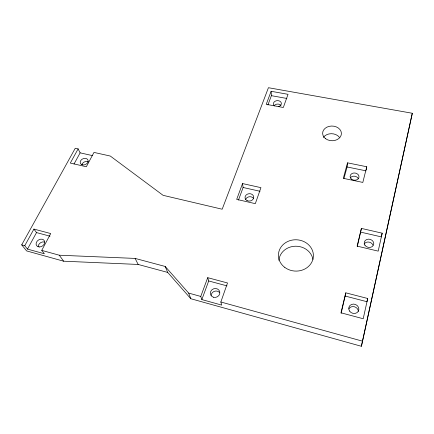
<?xml version="1.0" encoding="UTF-8"?>
<svg xmlns="http://www.w3.org/2000/svg" width="434" height="434" viewBox="0 0 434 434"><rect width="100%" height="100%" fill="white"/><g stroke="black" fill="none" stroke-linecap="round" stroke-linejoin="round"><path stroke-width="0.65" d="M343.95 178.51L347.086 166.965L347.526 162.842L366.757 166.754L366.307 169.694M341.151 313.332L345.806 292.841L367.696 298.489L363.209 318.74L340.972 312.8L345.806 292.841M357.328 246.479L361.413 228.409L382.175 233.172L378.193 251.129L357.122 246.127L361.413 228.409M361.392 346.289L412.3 113.263L268.429 87.711L222.181 209.221L163.092 195.327L110.307 156.05L93.972 152.415L86.328 166.754L70.303 163.065L78.12 148.884L75.261 148.249L21.7 244.857L26.631 250.923L63.635 261.197L138.158 264.452L167.719 272.427L190.808 298.728L361.392 346.289L412.3 113.263M382.175 233.172L381.334 236.888L360.795 232.147M367.696 298.489L366.969 301.711L345.323 296.091M366.757 166.754L362.813 182.421L343.31 178.325L347.526 162.842M220.841 301.993L227.514 282.968L207.707 277.673L200.763 296.438L201.848 299.579L221.72 305.102L220.841 301.993L362.64 341.205M201.848 299.579L208.7 280.961L207.707 277.673M238.483 200.069L243.111 187.493L242.541 183.571L260.932 187.651L255.322 203.66L236.687 199.385L242.541 183.571M267.93 104.941L271.396 95.67L271.131 91.297L288.024 94.319L283.326 107.491L266.226 104.328L271.131 91.297M41.751 250.385L50.718 233.557L33.917 229.081L24.76 245.704L27.494 249.094L44.339 253.754L41.751 250.385L59.284 255.214L135.12 258.42L165.191 266.46L188.654 293.091L190.808 298.728M27.494 249.094L36.521 232.586L33.917 229.081M74.024 164.014L80.133 152.844L78.12 148.884M271.396 95.67L286.858 98.464M347.086 166.965L366.122 170.866M243.111 187.493L260.031 191.275M80.133 152.844L92.578 155.638M36.521 232.586L49.975 236.183M208.7 280.961L226.998 285.876M21.7 244.857L24.76 245.704M188.654 293.091L200.763 296.438M59.284 255.214L63.635 261.197M135.12 258.42L138.158 264.452M165.191 266.46L167.719 272.427M278.894 260.367A17.176 15.467 3.6 0 1 295.272 246.219A17.176 15.467 3.6 0 1 312.974 259.429M364.175 244.071A4.79 4.107 14 0 1 368.737 242.069A4.79 4.107 14 0 1 372.925 245.118M348.887 308.829A5.094 4.606 23.1 0 1 354.394 306.762A5.094 4.606 23.1 0 1 358.365 311.335M350.222 178.016A4.427 3.608 6.3 0 1 354.491 176.215A4.427 3.608 6.3 0 1 358.348 178.824M323.39 137.421A9.233 7.291 1.9 0 1 339.312 137.177M274.169 105.636A3.955 3.033 -4.4 0 1 280.999 105.489M274.527 105.874A3.982 3.038 -4.4 0 1 275.151 101.22A3.982 3.038 -4.4 0 1 281.015 102.305A3.982 3.038 -4.4 0 1 278.362 106.585M245.649 199.466A4.34 3.689 -7.3 0 1 249.376 196.754A4.34 3.689 -7.3 0 1 253.602 198.55M211.152 295.386A4.747 4.394 -20.7 0 1 214.342 291.35A4.747 4.394 -20.7 0 1 219.371 292.38M38.149 246.729A4.552 3.575 -33.3 0 1 44.425 242.004M81.858 164.768A4.101 3.136 -23.9 0 1 88.324 161.849M284.807 267.431A17.501 15.667 3 0 0 313.174 258.17A17.501 15.667 3 0 0 289.749 240.702A17.501 15.667 3 0 0 284.807 267.431M365.016 245.384A4.828 4.134 13.7 0 0 373.294 245.405A4.828 4.134 13.7 0 0 368.661 239.134A4.828 4.134 13.7 0 0 365.016 245.384M349.571 311.08A5.137 4.638 22.6 0 0 358.338 311.211A5.137 4.638 22.6 0 0 353.526 304.077A5.137 4.638 22.6 0 0 349.571 311.08M351.6 179.209A4.459 3.624 6.1 0 0 358.923 177.501A4.459 3.624 6.1 0 0 353.167 173.106A4.459 3.624 6.1 0 0 351.6 179.209M325.663 138.734A9.391 7.351 1.6 0 0 341.184 135.093A9.391 7.351 1.6 0 0 329.211 126.343A9.391 7.351 1.6 0 0 325.663 138.734M247.065 200.617A4.373 3.705 -7.4 0 0 253.733 197.351A4.373 3.705 -7.4 0 0 247.326 194.177A4.373 3.705 -7.4 0 0 247.065 200.617M213.588 297.268A4.785 4.416 -20.5 0 0 219.756 291.865A4.785 4.416 -20.5 0 0 211.976 289.771A4.785 4.416 -20.5 0 0 213.588 297.268M39.423 246.973A4.584 3.591 -33.1 0 0 44.507 241.109A4.584 3.591 -33.1 0 0 37.221 241.092A4.584 3.591 -33.1 0 0 39.423 246.973M82.455 164.882A4.134 3.146 -23.8 0 0 88.151 160.743A4.134 3.146 -23.8 0 0 81.918 159.343A4.134 3.146 -23.8 0 0 82.455 164.882"/></g></svg>
